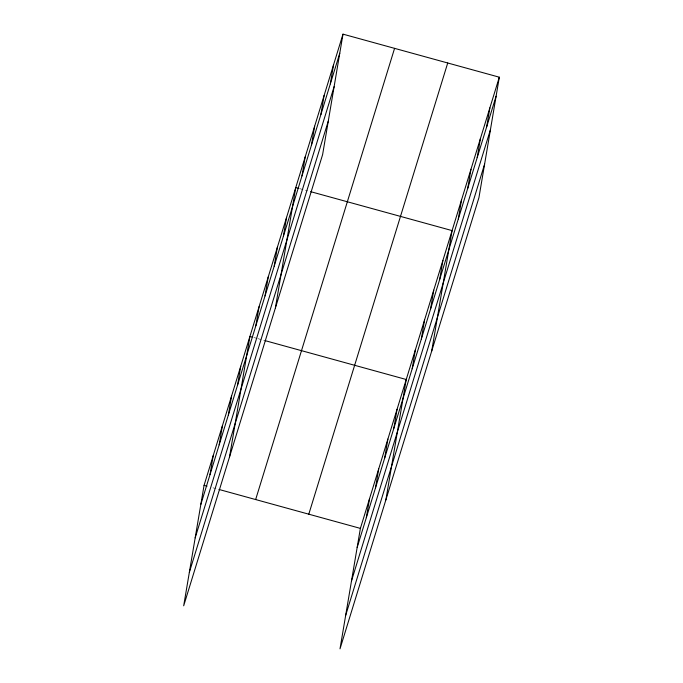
<?xml version="1.0" encoding="UTF-8"?>
<svg xmlns="http://www.w3.org/2000/svg" width="683" height="683" viewBox="0 0 683 683"><rect width="100%" height="100%" fill="white"/><g stroke="black" fill="none" stroke-linecap="round" stroke-linejoin="round"><path stroke-width="0.51" stroke-dasharray="3.42 2.56" d="M299.726 188.653L307.657 190.839M253.871 337.547L256.851 338.367M257.841 338.64L263.792 340.279M212.985 487.807L215.965 488.627"/><path stroke-width="1.02" d="M342.994 34.15L204.063 485.348L183.684 605.804L322.615 154.606L342.994 34.15L499.316 77.196L478.937 197.652L340.006 648.85L360.385 528.394L499.316 77.196M210.005 474.634L213.233 455.57M219.175 444.855L222.402 425.791M228.344 415.076L231.571 396.012M237.513 385.289L240.74 366.233M229.531 456.91L249.91 336.454L251.89 337.001M255.852 325.731L259.079 306.676M265.021 295.952L268.248 276.897M274.19 266.174L277.418 247.118M283.36 236.395L286.587 217.339M275.377 308.016L295.756 187.56L298.727 188.38M301.98 175.941L305.199 156.877M311.422 145.257L314.65 126.193M320.873 114.573L324.092 95.509M330.316 83.889L333.543 64.834M366.327 517.671L369.554 498.616M375.496 487.893L378.724 468.837M384.666 458.114L387.893 439.058M393.835 428.335L397.062 409.279M385.861 499.956L406.231 379.5L264.791 340.552M412.173 368.777L415.401 349.722M421.343 338.999L424.57 319.934M430.512 309.22L433.739 290.155M439.681 279.441L442.908 260.377M431.707 351.062L452.078 230.598L310.637 191.658M458.302 218.978L461.529 199.923M467.753 188.303L470.971 169.239M477.195 157.619L480.422 138.555M486.646 126.936L489.865 107.88M200.836 504.413L339.767 53.214M195.176 537.871L334.107 86.673M189.345 572.345L328.275 121.147M255.647 499.555L394.578 48.356M308.793 514.188L447.724 62.99M357.158 547.45L496.089 96.252M351.497 580.917L490.428 129.719M345.666 615.392L484.597 164.193M204.063 485.348L207.034 486.168M218.944 489.446L360.385 528.394"/></g></svg>
